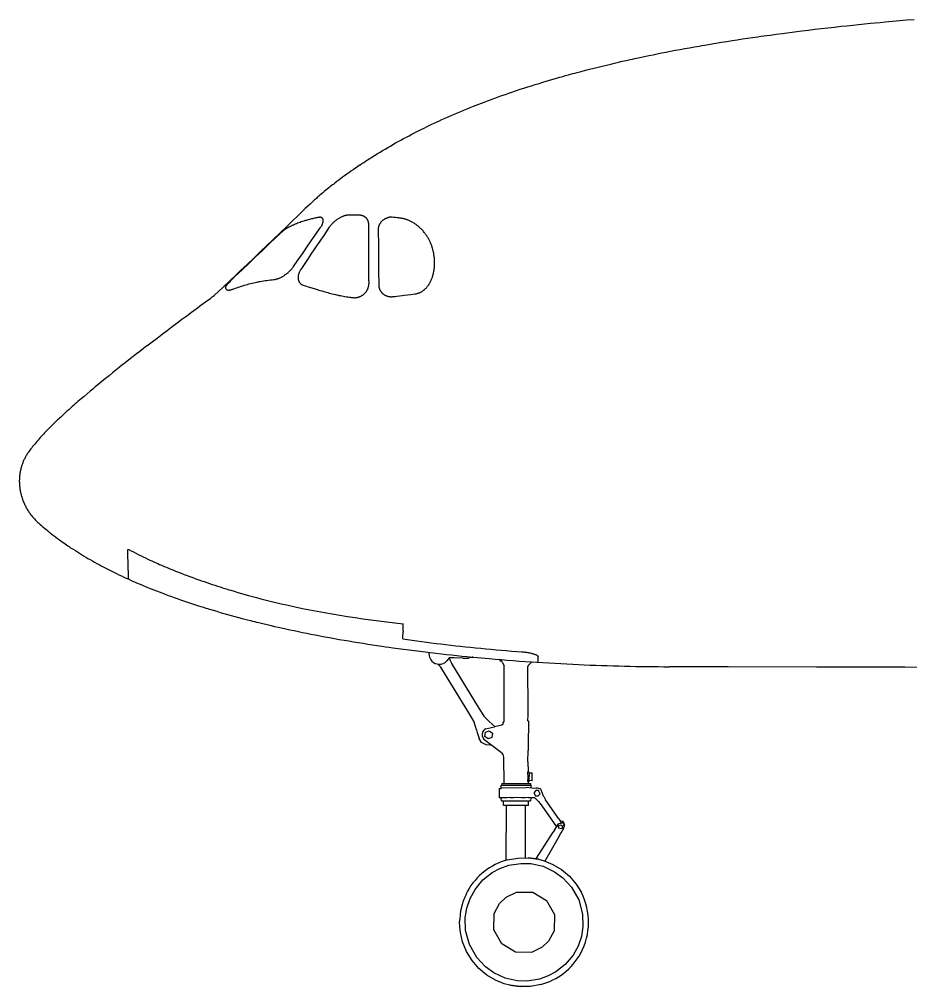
# Model space of a CAD drawing. Header units: millimetres. Extents: x -1718 to 143559, y -78490 to 15626.
# Drawn here: x -1718 to 6435, y -2256 to 6587 of the extents above; entities that cross this region are included whole.
import ezdxf

# ---------------------------------------------------------------- set-up
doc = ezdxf.new("R2010")
doc.units = ezdxf.units.MM
doc.header["$MEASUREMENT"] = 0
doc.layers.get('0').update_dxf_attribs({"linetype": 'CONTINUOUS'})

msp = doc.modelspace()

# ---------------------------------------------------------------- linework, layer by layer
at = {"color": 7, "ltscale": 3.84473e-06}
msp.add_line((-542.4, 1653), (-542.4, 1653), dxfattribs=at)
msp.add_line((-542.4, 1653), (-542.4, 1653), dxfattribs=at)
at = {"color": 7, "ltscale": 0.002834}
msp.add_line((1791.3, 993.5), (1791.3, 990.6), dxfattribs=at)
msp.add_line((1791.3, 993.5), (1791.3, 990.6), dxfattribs=at)
at = {"color": 7, "ltscale": 0.006659}
msp.add_line((1791.3, 990.6), (1791.3, 983.8), dxfattribs=at)
at = {"color": 7, "ltscale": 0.03937}
for p, q in [((2022.8, 801.7), (2033.2, 755.7)), ((2258.3, 749.1), (2213.3, 750)), ((2218.9, 732.9), (2236.3, 696.5)), ((2218.9, 732.9), (2236.3, 696.5)), ((2339.1, 745.5), (2258.3, 749.2)), ((2339.1, 745.5), (2391.4, 747.8)), ((2699.1, 711.3), (2716.3, 678.3)), ((2934.6, 681.3), (2969.9, 713)), ((2137.7, 663.8), (2109.6, 692.8)), ((2229.7, 516.5), (2137.7, 663.8)), ((2236, 696.9), (2311.4, 572.4)), ((2715.7, 174.4), (2716.9, 664)), ((2934.7, 273), (2933.3, 670.5)), ((2311.4, 572.4), (2469.8, 312.8)), ((2384.8, 262.4), (2229.7, 516.5)), ((2469.8, 312.8), (2530.7, 216.7)), ((2934.5, 229.3), (2934.7, 273)), ((2439.8, 169.6), (2384.8, 262.4)), ((2530.7, 216.7), (2578.5, 168.9)), ((2934.1, 175.4), (2934.7, 229.3)), ((2455.7, 121.9), (2439.8, 169.6)), ((2463.7, 91.5), (2455.7, 121.9)), ((2463.6, 91.5), (2470.9, 66.4)), ((2547.1, 101.4), (2626.5, 119.1)), ((2578.5, 168.9), (2632.9, 120.5)), ((2696, 134.6), (2626.5, 119.1)), ((2943, 81), (2942.7, 114.8)), ((2470.9, 66.4), (2486.7, 11.1)), ((2510.3, -24.5), (2486.7, 11.1)), ((2514.1, 34.2), (2529.6, 5.5)), ((2590, -41.2), (2530.5, 4)), ((2538.9, 31.5), (2546.2, 70.9)), ((2571.3, 8.7), (2538.9, 31.5)), ((2546.2, 70.9), (2577.9, 83.7)), ((2603, 21.5), (2571.3, 8.7)), ((2577.9, 83.7), (2610.3, 60.8)), ((2610.3, 60.8), (2603, 21.5)), ((2943, 81), (2934.6, 56.6)), ((2934.6, 56.6), (2935.3, -96)), ((2551.6, -45.9), (2510.3, -24.5)), ((2590.3, -47.5), (2553.2, -46.3)), ((2691.2, -117.8), (2590, -41.2)), ((2691.2, -117.8), (2704.3, -134.6)), ((2704.3, -134.6), (2711.3, -157.8)), ((2711.2, -158.4), (2712.1, -399.5)), ((2933.6, -199.8), (2935.3, -96)), ((2933.6, -199.8), (2935.2, -290.1)), ((2935.3, -345.8), (2932.5, -291.5)), ((2933.9, -380.1), (2935.3, -345.8)), ((2946.4, -373), (2946.8, -300)), ((2946.8, -300), (2972.2, -300.7)), ((2972.2, -373.2), (2972.2, -300.7)), ((2690, -437.1), (2918.8, -436.4)), ((2707.3, -399.6), (2732.7, -399.1)), ((2715.3, -415.6), (2745, -415.6)), ((2732.7, -399.1), (2761.6, -399.2)), ((2745, -415.6), (2796.9, -415.6)), ((2761.6, -399.2), (2802.1, -399.3)), ((2796.9, -415.6), (2854, -415.6)), ((2802.1, -399.3), (2837.2, -399.3)), ((2837.2, -399.3), (2884.7, -399.2)), ((2854, -415.6), (2893, -415.6)), ((2884.7, -399.2), (2920.9, -399.6)), ((2893, -415.6), (2926.3, -415.6)), ((2970.9, -441.6), (2918.8, -436.4)), ((2926.3, -415.6), (2952.8, -415.5)), ((2972.2, -373.2), (2946.4, -373)), ((2996, -444.4), (2970.9, -441.6)), ((2721.6, -528.5), (2695, -528.5)), ((2771.3, -528.2), (2743.8, -528.5)), ((2771.3, -528.2), (2802.4, -528.2)), ((2870.9, -529.3), (2801.6, -528.2)), ((2907, -528.8), (2870.9, -529.3)), ((2938.4, -528.2), (2907, -528.8)), ((2938.4, -528.2), (2993.5, -527.5)), ((3004.7, -461.5), (2987, -483.2)), ((2987, -483.2), (3003.3, -512.7)), ((3030.4, -562.6), (2993.5, -527.5)), ((3003.3, -512.7), (3027.8, -512.4)), ((3031.9, -462.4), (3004.7, -461.5)), ((3027.8, -512.4), (3044.2, -493.7)), ((3044.2, -493.7), (3031.9, -462.4)), ((3055.3, -461.4), (3074, -510.5)), ((3074, -510.5), (3078.3, -518.1)), ((3078.3, -518.1), (3095.2, -548.1)), ((2691.2, -558.5), (2690.1, -534.9)), ((2696.9, -558.5), (2733.4, -558.5)), ((2710.7, -601.1), (2710.9, -558.5)), ((2733.4, -558.5), (2797.6, -558.5)), ((2736, -1098.1), (2736.9, -601.1)), ((2797.6, -558.5), (2884, -558.5)), ((2884, -558.5), (2937.6, -558.5)), ((2912.2, -1078.6), (2912.1, -601.1)), ((2937.6, -558.5), (2958.2, -558.5)), ((2938.6, -601.1), (2938.7, -558.5)), ((2959.6, -534), (2958.2, -558.5)), ((3030.4, -562.6), (3046.8, -582.4)), ((3030.4, -562.6), (3046.8, -582.4)), ((3046.8, -582.4), (3119.2, -685.3)), ((3215.1, -722.9), (3095.2, -548.1)), ((3119.2, -685.3), (3196.4, -794.9)), ((3175.8, -824.9), (3214.9, -767.7)), ((3215.1, -722.9), (3232.6, -745.8)), ((3215.1, -722.9), (3232.6, -745.8)), ((3272.8, -776.9), (3260.6, -759.3)), ((3272.8, -776.9), (3260.6, -759.3)), ((3012.4, -1081), (3163.1, -844.9)), ((3220.2, -879.6), (3135.3, -1028.3)), ((3175.8, -824.9), (3163.1, -844.9)), ((3238.2, -814.3), (3217.8, -808.5)), ((3220.2, -879.6), (3231.2, -860.4)), ((3237.4, -848.9), (3261.5, -806.2)), ((3135.3, -1028.3), (3089.4, -1108.8)), ((2677.1, -1176.6), (2758.5, -1145.5)), ((2746.7, -1097.2), (2840.2, -1080.2)), ((2758.5, -1145.5), (2869.9, -1128.8)), ((2840.2, -1080.2), (2935.3, -1078.4)), ((2840.2, -1080.2), (2935.3, -1078.4)), ((2869.9, -1128.8), (2960.7, -1131.6)), ((3029.4, -1092), (2935.3, -1078.4)), ((2935.3, -1078.4), (3029.4, -1092)), ((2960.7, -1131.6), (3071.9, -1155.7)), ((3029.4, -1092), (3081.5, -1105.6)), ((3081.5, -1105.6), (3160.8, -1138)), ((3160.8, -1138), (3239.4, -1184.7)), ((2522, -1280), (2607.5, -1213.8)), ((2607.5, -1213.8), (2677.1, -1176.6)), ((3071.9, -1155.7), (3176.9, -1205.1)), ((3176.9, -1205.1), (3252.6, -1260.4)), ((3239.4, -1184.7), (3312.6, -1245.8)), ((2450.4, -1367.6), (2522, -1280)), ((3252.6, -1260.4), (3332.3, -1345.9)), ((3312.6, -1245.8), (3375, -1317.9)), ((3375, -1317.9), (3422.7, -1395)), ((2405.2, -1449.3), (2450.4, -1367.6)), ((2733.2, -1438), (2829.9, -1391.1)), ((2829.9, -1391.1), (2977.3, -1392.4)), ((2977.3, -1392.4), (3103.5, -1469.6)), ((3332.3, -1345.9), (3398.7, -1462.4)), ((2375.1, -1538.2), (2405.2, -1449.3)), ((2625.1, -1588.7), (2674.8, -1495.6)), ((2674.8, -1495.6), (2733.2, -1438)), ((3103.5, -1469.6), (3176.1, -1597.9)), ((3398.7, -1462.4), (3433.7, -1593.1)), ((2360.9, -1628.1), (2375.1, -1538.2)), ((2621.4, -1736.6), (2625.1, -1588.7)), ((2310.5, -1709.4), (2308.8, -1659.8)), ((2363.8, -1741.5), (2360.9, -1628.1)), ((3176.1, -1597.9), (3172.3, -1745.8)), ((3433.7, -1593.1), (3436.5, -1706.5)), ((2315.8, -1762.1), (2310.5, -1709.4)), ((2336, -1847.2), (2315.8, -1762.1)), ((2398.7, -1872.1), (2363.8, -1741.5)), ((2693.9, -1865), (2621.4, -1736.6)), ((3172.3, -1745.8), (3122.6, -1839)), ((3436.5, -1706.5), (3422.3, -1796.3)), ((2372.3, -1935.5), (2336, -1847.2)), ((3122.6, -1839), (3064.2, -1896.6)), ((3422.3, -1796.3), (3392.2, -1885.3)), ((2422.4, -2016.7), (2372.3, -1935.5)), ((2465.2, -1988.6), (2398.7, -1872.1)), ((2820.1, -1942.1), (2693.9, -1865)), ((2967.5, -1943.5), (2820.1, -1942.1)), ((3064.2, -1896.6), (2967.5, -1943.5)), ((3392.2, -1885.3), (3347, -1967)), ((2484.8, -2088.8), (2422.4, -2016.7)), ((2544.8, -2074.2), (2465.2, -1988.6)), ((3347, -1967), (3275.4, -2054.6)), ((2558, -2149.9), (2484.8, -2088.8)), ((2620.5, -2129.5), (2544.8, -2074.2)), ((3190, -2120.7), (3120.3, -2157.9)), ((3275.4, -2054.6), (3190, -2120.7)), ((2636.6, -2196.6), (2558, -2149.9)), ((2725.5, -2178.8), (2620.5, -2129.5)), ((2715.9, -2229), (2636.6, -2196.6)), ((2836.7, -2203), (2725.5, -2178.8)), ((2927.6, -2205.8), (2836.7, -2203)), ((3038.9, -2189.1), (2927.6, -2205.8)), ((3120.3, -2157.9), (3038.9, -2189.1)), ((2768, -2242.6), (2715.9, -2229)), ((2768, -2242.6), (2862.1, -2256.1)), ((2862.1, -2256.1), (2768, -2242.6)), ((2957.2, -2254.4), (2862.1, -2256.1)), ((2957.2, -2254.4), (2862.1, -2256.1)), ((3050.8, -2237.3), (2957.2, -2254.4))]:
    msp.add_line(p, q, dxfattribs=at)
at = {"color": 7, "ltscale": 0.007199}
msp.add_line((2033.2, 755.7), (2035.4, 748.7), dxfattribs=at)
at = {"color": 7, "ltscale": 0.018696}
msp.add_line((2184.9, 715), (2170.5, 702.6), dxfattribs=at)
at = {"color": 7, "ltscale": 0.010367}
msp.add_line((2192.6, 722.2), (2184.9, 715), dxfattribs=at)
at = {"color": 7, "ltscale": 0.018621}
msp.add_line((2203.8, 737.4), (2192.6, 722.2), dxfattribs=at)
at = {"color": 7, "ltscale": 0.014029}
msp.add_line((2210.3, 750.1), (2203.8, 737.4), dxfattribs=at)
at = {"color": 7, "ltscale": 0.018021}
msp.add_line((2213.3, 750.1), (2219, 732.7), dxfattribs=at)
at = {"color": 7, "ltscale": 0.003503}
msp.add_line((2391.4, 747.8), (2395.8, 749.9), dxfattribs=at)
at = {"color": 7, "ltscale": 0.015122}
msp.add_line((2415.3, 752.5), (2395.8, 749.9), dxfattribs=at)
at = {"color": 7, "ltscale": 0.005523}
msp.add_line((2420.8, 753.3), (2415.3, 752.5), dxfattribs=at)
at = {"color": 7, "ltscale": 0.002782}
msp.add_line((2422.7, 755.5), (2420.8, 753.3), dxfattribs=at)
at = {"color": 7, "ltscale": 0.011389}
msp.add_line((2433.8, 756.1), (2422.7, 755.5), dxfattribs=at)
at = {"color": 7, "ltscale": 0.011141}
msp.add_line((2680.2, 719.8), (2681.8, 734.1), dxfattribs=at)
at = {"color": 7, "ltscale": 0.013531}
msp.add_line((2693.9, 719.3), (2680.2, 719.8), dxfattribs=at)
at = {"color": 7, "ltscale": 0.00937}
msp.add_line((2699.1, 711.3), (2693.9, 719.3), dxfattribs=at)
at = {"color": 7, "ltscale": 0.01171}
msp.add_line((2170.5, 702.6), (2159.8, 697.5), dxfattribs=at)
at = {"color": 7, "ltscale": 0.01413}
msp.add_line((2716.9, 664), (2716.3, 678.3), dxfattribs=at)
at = {"color": 7, "ltscale": 0.010734}
msp.add_line((2934.6, 681.3), (2933.3, 670.5), dxfattribs=at)
at = {"color": 7, "ltscale": 3.62712e-05}
msp.add_line((2228.7, 518.1), (2228.7, 518.1), dxfattribs=at)
msp.add_line((2228.7, 518.1), (2228.7, 518.1), dxfattribs=at)
at = {"color": 7, "ltscale": 0.000174205}
msp.add_line((2934.7, 229.3), (2934.5, 229.3), dxfattribs=at)
at = {"color": 7, "ltscale": 8.28181e-05}
for p, q in [((2463.7, 91.5), (2463.6, 91.5)), ((2463.7, 91.5), (2463.6, 91.5)), ((2463.6, 91.5), (2463.7, 91.5)), ((2463.6, 91.5), (2463.7, 91.5))]:
    msp.add_line(p, q, dxfattribs=at)
at = {"color": 7, "ltscale": 0.003333}
msp.add_line((2547.1, 101.4), (2544.1, 99.8), dxfattribs=at)
at = {"color": 7, "ltscale": 0.014078}
msp.add_line((2706.1, 144.8), (2696, 134.6), dxfattribs=at)
at = {"color": 7, "ltscale": 0.016208}
msp.add_line((2706.1, 144.8), (2707.6, 161.2), dxfattribs=at)
at = {"color": 7, "ltscale": 0.015264}
msp.add_line((2715.7, 174.4), (2707.6, 161.2), dxfattribs=at)
at = {"color": 7, "ltscale": 0.016112}
msp.add_line((2934.1, 175.4), (2942.4, 161.3), dxfattribs=at)
at = {"color": 7, "ltscale": 0.010031}
msp.add_line((2942.7, 114.8), (2942.4, 161.3), dxfattribs=at)
at = {"color": 7, "ltscale": 0.001715}
msp.add_line((2530.5, 4), (2529.6, 5.5), dxfattribs=at)
at = {"color": 7, "ltscale": 0.001637}
msp.add_line((2553.2, -46.3), (2551.6, -45.9), dxfattribs=at)
msp.add_line((2553.2, -46.3), (2551.6, -45.9), dxfattribs=at)
at = {"color": 7, "ltscale": 0.006976}
msp.add_line((2590.3, -47.5), (2597.4, -46.8), dxfattribs=at)
msp.add_line((2590.3, -47.5), (2597.4, -46.8), dxfattribs=at)
at = {"color": 7, "ltscale": 0.003026}
msp.add_line((2932.5, -291.5), (2935.2, -290.1), dxfattribs=at)
at = {"color": 7, "ltscale": 0.015078}
msp.add_line((2946.8, -300), (2935.2, -290.1), dxfattribs=at)
at = {"color": 7, "ltscale": 0.002979}
msp.add_line((2683.9, -427.5), (2686.7, -426.4), dxfattribs=at)
at = {"color": 7, "ltscale": 0.006083}
msp.add_line((2683.9, -427.5), (2689.6, -429.9), dxfattribs=at)
at = {"color": 7, "ltscale": 0.006667}
msp.add_line((2691.3, -415.9), (2685.6, -419.7), dxfattribs=at)
at = {"color": 7, "ltscale": 0.006619}
msp.add_line((2686.7, -426.4), (2685.6, -419.7), dxfattribs=at)
at = {"color": 7, "ltscale": 0.012294}
msp.add_line((2690.4, -442.4), (2689.6, -429.9), dxfattribs=at)
at = {"color": 7, "ltscale": 0.007816}
msp.add_line((2699.2, -415.6), (2691.3, -415.9), dxfattribs=at)
at = {"color": 7, "ltscale": 0.001378}
msp.add_line((2692.7, -415.9), (2691.3, -415.9), dxfattribs=at)
at = {"color": 7, "ltscale": 0.015962}
msp.add_line((2693.6, -399.6), (2692.7, -415.8), dxfattribs=at)
at = {"color": 7, "ltscale": 0.000175515}
msp.add_line((2692.8, -415.8), (2692.7, -415.9), dxfattribs=at)
at = {"color": 7, "ltscale": 0.013484}
msp.add_line((2693.6, -399.6), (2707.3, -399.6), dxfattribs=at)
at = {"color": 7, "ltscale": 0.015875}
msp.add_line((2699.2, -415.6), (2715.3, -415.6), dxfattribs=at)
at = {"color": 7, "ltscale": 0.017829}
msp.add_line((2920.9, -399.6), (2939, -399.2), dxfattribs=at)
at = {"color": 7, "ltscale": 0.005036}
msp.add_line((2933.9, -380.1), (2939, -380.9), dxfattribs=at)
at = {"color": 7, "ltscale": 0.018028}
msp.add_line((2938.9, -399.2), (2939, -380.9), dxfattribs=at)
at = {"color": 7, "ltscale": 0.009516}
msp.add_line((2946.4, -373), (2939, -380.9), dxfattribs=at)
at = {"color": 7, "ltscale": 0.017121}
msp.add_line((2939, -399.2), (2956.4, -399.4), dxfattribs=at)
at = {"color": 7, "ltscale": 0.003099}
msp.add_line((2952.8, -415.5), (2955.9, -415.5), dxfattribs=at)
at = {"color": 7, "ltscale": 0.015832}
msp.add_line((2956.4, -399.4), (2955.9, -415.5), dxfattribs=at)
at = {"color": 7, "ltscale": 0.008671}
msp.add_line((2964.7, -415.9), (2955.9, -415.5), dxfattribs=at)
at = {"color": 7, "ltscale": 0.003283}
msp.add_line((2964.7, -420.4), (2961.4, -420.4), dxfattribs=at)
at = {"color": 7, "ltscale": 0.002667}
msp.add_line((2962, -420.6), (2964.7, -420.4), dxfattribs=at)
at = {"color": 7, "ltscale": 0.006326}
msp.add_line((2963.9, -426.7), (2962, -420.6), dxfattribs=at)
at = {"color": 7, "ltscale": 0.014085}
msp.add_line((2964.7, -441), (2963.9, -426.7), dxfattribs=at)
at = {"color": 7, "ltscale": 0.004429}
msp.add_line((2964.7, -415.9), (2964.7, -420.4), dxfattribs=at)
at = {"color": 7, "ltscale": 6.93119e-05}
msp.add_line((2974.5, -442), (2974.5, -442), dxfattribs=at)
at = {"color": 7, "ltscale": 0.015672}
msp.add_line((2671.1, -445.6), (2687.5, -445.4), dxfattribs=at)
at = {"color": 7, "ltscale": 0.001965}
msp.add_line((2671.1, -445.6), (2672, -528.2), dxfattribs=at)
at = {"color": 7, "ltscale": 0.004275}
msp.add_line((2676.3, -528.5), (2672, -528.2), dxfattribs=at)
at = {"color": 7, "ltscale": 0.002149}
msp.add_line((2678.5, -528.5), (2676.3, -528.5), dxfattribs=at)
at = {"color": 7, "ltscale": 0.003822}
msp.add_line((2682.4, -528.5), (2678.5, -528.5), dxfattribs=at)
at = {"color": 7, "ltscale": 0.008424}
msp.add_line((2695, -528.5), (2682.4, -528.5), dxfattribs=at)
at = {"color": 7, "ltscale": 0.009037}
msp.add_line((2682.7, -528.5), (2690.1, -534.9), dxfattribs=at)
at = {"color": 7, "ltscale": 0.004115}
msp.add_line((2690.4, -442.4), (2687.5, -445.4), dxfattribs=at)
at = {"color": 7, "ltscale": 0.015217}
msp.add_line((2737, -528.5), (2721.6, -528.5), dxfattribs=at)
at = {"color": 7, "ltscale": 0.006717}
msp.add_line((2743.8, -528.5), (2737, -528.5), dxfattribs=at)
at = {"color": 7, "ltscale": 0.006132}
msp.add_line((2959.6, -534), (2963.9, -529.5), dxfattribs=at)
at = {"color": 7, "ltscale": 0.001397}
msp.add_line((2963.9, -528.1), (2963.9, -529.5), dxfattribs=at)
at = {"color": 7, "ltscale": 0.001165}
msp.add_line((2996, -444.4), (2997, -443.7), dxfattribs=at)
msp.add_line((2996, -444.4), (2997, -443.7), dxfattribs=at)
at = {"color": 7, "ltscale": 0.00542}
msp.add_line((3044.6, -445.4), (3039.6, -447.9), dxfattribs=at)
at = {"color": 7, "ltscale": 0.009055}
msp.add_line((3044.6, -445.4), (3051.3, -451.7), dxfattribs=at)
at = {"color": 7, "ltscale": 0.004803}
msp.add_line((3055.7, -455.7), (3051.3, -451.7), dxfattribs=at)
at = {"color": 7, "ltscale": 0.006493}
msp.add_line((3054.1, -459.7), (3055.7, -455.7), dxfattribs=at)
at = {"color": 7, "ltscale": 0.002011}
msp.add_line((3054.1, -459.7), (3055.3, -461.4), dxfattribs=at)
msp.add_line((3054.1, -459.7), (3055.3, -461.4), dxfattribs=at)
at = {"color": 7, "ltscale": 0.005686}
msp.add_line((2691.2, -558.5), (2696.9, -558.5), dxfattribs=at)
at = {"color": 7, "ltscale": 0.003353}
msp.add_line((2938.6, -601.1), (2710.7, -601.1), dxfattribs=at)
at = {"color": 7, "ltscale": 0.012744}
msp.add_line((3213.3, -791.5), (3221.2, -781.2), dxfattribs=at)
at = {"color": 7, "ltscale": 0.017349}
msp.add_line((3217.8, -808.5), (3213.3, -791.5), dxfattribs=at)
at = {"color": 7, "ltscale": 0.018383}
msp.add_line((3233.1, -763.7), (3214.9, -767.7), dxfattribs=at)
at = {"color": 7, "ltscale": 0.014201}
msp.add_line((3221.2, -781.2), (3235.3, -778.2), dxfattribs=at)
at = {"color": 7, "ltscale": 0.01778}
msp.add_line((3250.6, -744.5), (3232.6, -745.8), dxfattribs=at)
msp.add_line((3250.6, -744.5), (3232.6, -745.8), dxfattribs=at)
at = {"color": 7, "ltscale": 0.014428}
msp.add_line((3240.5, -758.2), (3232.6, -745.8), dxfattribs=at)
msp.add_line((3240.5, -758.2), (3232.6, -745.8), dxfattribs=at)
at = {"color": 7, "ltscale": 0.001063}
msp.add_line((3234.2, -763.5), (3233.1, -763.7), dxfattribs=at)
at = {"color": 7, "ltscale": 0.011131}
msp.add_line((3242.8, -756.2), (3234.2, -763.5), dxfattribs=at)
at = {"color": 7, "ltscale": 0.014817}
msp.add_line((3235.3, -778.2), (3247.5, -787.1), dxfattribs=at)
at = {"color": 7, "ltscale": 0.019039}
msp.add_line((3259.5, -766.1), (3242.8, -756.2), dxfattribs=at)
at = {"color": 7, "ltscale": 0.016007}
msp.add_line((3247.5, -787.1), (3249.1, -803.3), dxfattribs=at)
at = {"color": 7, "ltscale": 0.014306}
msp.add_line((3250.6, -744.5), (3258.7, -756.6), dxfattribs=at)
msp.add_line((3250.6, -744.5), (3258.7, -756.6), dxfattribs=at)
at = {"color": 7, "ltscale": 0.00448}
msp.add_line((3258, -755.6), (3260.6, -759.3), dxfattribs=at)
msp.add_line((3258, -755.6), (3260.6, -759.3), dxfattribs=at)
at = {"color": 7, "ltscale": 0.010786}
msp.add_line((3261.3, -767.6), (3259.3, -778.4), dxfattribs=at)
at = {"color": 7, "ltscale": 0.017842}
msp.add_line((3259.3, -778.4), (3265.2, -794.3), dxfattribs=at)
at = {"color": 7, "ltscale": 0.002341}
msp.add_line((3261.3, -767.6), (3259.5, -766.1), dxfattribs=at)
at = {"color": 7, "ltscale": 0.01228}
msp.add_line((3261.5, -806.2), (3265.2, -794.3), dxfattribs=at)
at = {"color": 7, "ltscale": 0.014213}
msp.add_line((3272.8, -776.9), (3262.5, -787.1), dxfattribs=at)
msp.add_line((3272.8, -776.9), (3262.5, -787.1), dxfattribs=at)
at = {"color": 7, "ltscale": 0.000699108}
msp.add_line((3231.2, -860.4), (3231.5, -859.8), dxfattribs=at)
at = {"color": 7, "ltscale": 0.012154}
msp.add_line((3231.5, -859.8), (3237.4, -848.9), dxfattribs=at)
at = {"color": 7, "ltscale": 0.015249}
msp.add_line((3249.1, -803.3), (3238.2, -814.3), dxfattribs=at)
at = {"color": 7, "ltscale": 0.002757}
msp.add_line((2736, -1098.1), (2736, -1100.9), dxfattribs=at)
at = {"color": 7, "ltscale": 0.008848}
msp.add_line((3007.5, -1088.5), (3012.4, -1081), dxfattribs=at)
at = {"color": 7, "ltscale": 0.008851}
msp.add_line((3012.4, -1081), (3007.5, -1088.5), dxfattribs=at)
at = {"color": 7, "ltscale": 0.03937}
for points in [[(4195.1, 6287.1), (4238.5, 6295.5), (4282, 6303.7), (4325.5, 6311.8), (4369, 6319.8), (4412.6, 6327.7), (4456.1, 6335.5), (4499.8, 6343.2), (4525.2, 6347.6), (4550.6, 6351.9), (4601.6, 6360.6), (4652.5, 6369), (4703.5, 6377.4), (4754.5, 6385.5), (4801.3, 6392.9), (4848.1, 6400.2), (4895, 6407.3), (4941.8, 6414.3), (4988.7, 6421.2), (5035.6, 6428), (5063.7, 6432), (5091.7, 6435.9), (5120, 6439.9), (5148.2, 6443.8), (5204.6, 6451.4), (5260.9, 6459), (5305.6, 6464.8), (5350.2, 6470.5), (5394.9, 6476.2), (5439.6, 6481.8), (5469.4, 6485.4), (5499.2, 6489), (5558.8, 6496.2), (5618.5, 6503.1), (5678.1, 6509.9), (5737.8, 6516.6), (5797.5, 6523.1), (5851.3, 6528.9), (5905, 6534.5), (5958.8, 6540), (6012.6, 6545.4), (6066.4, 6550.7), (6111.2, 6555.1), (6156.1, 6559.3), (6200.9, 6563.5), (6234.6, 6566.6), (6268.2, 6569.7), (6334.7, 6575.6), (6401.2, 6581.3), (6467.7, 6587)], [(2118.3, 5657.1), (2146.9, 5670.2), (2175.5, 5683), (2204.2, 5695.8), (2233, 5708.4), (2261.8, 5720.9), (2290.7, 5733.2), (2319.6, 5745.4), (2348.7, 5757.4), (2377.7, 5769.3), (2406.8, 5781.1), (2436, 5792.8), (2460.1, 5802.3), (2484.3, 5811.7), (2508.5, 5821.1), (2532.7, 5830.3), (2548.9, 5836.4), (2565.1, 5842.5), (2581.2, 5848.6), (2597.5, 5854.6), (2613.7, 5860.5), (2629.9, 5866.5), (2662.4, 5878.2), (2695, 5889.8), (2727.6, 5901.3), (2760.3, 5912.6), (2777.3, 5918.4), (2794.3, 5924.2), (2811.5, 5930.1), (2828.8, 5935.8), (2863.1, 5947.2), (2897.5, 5958.5), (2931.9, 5969.6), (2966.4, 5980.5), (3000.9, 5991.3), (3035.4, 6002), (3070, 6012.5), (3101.2, 6021.9), (3132.4, 6031.1), (3163.7, 6040.3), (3195, 6049.3), (3226.3, 6058.3), (3252.4, 6065.6), (3278.5, 6072.9), (3304.7, 6080.2), (3324.2, 6085.5), (3343.7, 6090.8), (3363.5, 6096.1), (3383.3, 6101.4), (3421.6, 6111.6), (3460, 6121.6), (3498.4, 6131.4), (3536.9, 6141.1), (3575.3, 6150.7), (3613.8, 6160.2), (3652.4, 6169.5), (3691, 6178.7), (3726.3, 6187), (3761.6, 6195.2), (3797, 6203.2), (3832.4, 6211.2), (3867.8, 6219.1), (3890, 6224), (3912.1, 6228.8), (3956.5, 6238.3), (4000.9, 6247.7), (4039.7, 6255.8), (4078.5, 6263.8), (4117.3, 6271.7), (4156.2, 6279.4), (4195.1, 6287.1)], [(1398.7, 5256.7), (1415.6, 5268), (1432.5, 5279.2), (1449.5, 5290.4), (1466.5, 5301.5), (1481.7, 5311.3), (1496.9, 5321), (1512.2, 5330.7), (1523.6, 5337.9), (1535.1, 5345.1), (1558.2, 5359.4), (1581.3, 5373.5), (1604.5, 5387.5), (1627.7, 5401.3), (1651.1, 5415.1), (1675.2, 5429.1), (1699.4, 5442.9), (1723.7, 5456.6), (1748, 5470.2), (1772.5, 5483.7), (1797, 5497), (1821.6, 5510.2), (1846.2, 5523.2), (1870.9, 5536.2), (1895.7, 5549), (1917.7, 5560.2), (1939.8, 5571.4), (1962, 5582.4), (1984.2, 5593.4), (2006.4, 5604.3), (2025, 5613.2), (2043.6, 5622.1), (2062.2, 5631), (2076.1, 5637.5), (2090, 5644), (2104.2, 5650.6), (2118.3, 5657.1)], [(1398.7, 5256.7), (1333.9, 5212.1), (1314.5, 5198.5), (1295.2, 5184.7), (1275.9, 5170.9), (1256.8, 5156.9), (1237.7, 5142.8), (1220.3, 5129.8), (1203, 5116.7), (1185.7, 5103.5), (1168.6, 5090.3), (1157.2, 5081.4), (1145.9, 5072.6), (1134.4, 5063.5), (1123, 5054.5), (1111.8, 5045.6), (1100.7, 5036.7), (1085.9, 5024.7), (1071.1, 5012.6), (1056.5, 5000.5), (1041.9, 4988.2), (1027.4, 4975.8), (1020.2, 4969.6), (1013, 4963.4), (1005.8, 4957), (998.6, 4950.6), (990.2, 4943.1), (981.9, 4935.6), (966.4, 4921.6), (951.1, 4907.4), (940.9, 4898), (920.5, 4879.1), (897.5, 4857.8), (888.3, 4849.3), (883.8, 4845), (877, 4838.5), (872, 4833.6), (867, 4828.6), (864.6, 4826), (862.1, 4823.5)], [(64.8, 4062.1), (145.1, 4137.9), (216.6, 4205.4), (252.3, 4239.2), (305.7, 4289.8), (365.7, 4346.8), (425.7, 4403.9), (485.6, 4461), (545.3, 4518.1), (604.9, 4575.3), (664.5, 4632.5), (724, 4689.9), (783.3, 4747.2), (822.7, 4785.3), (862.1, 4823.5)], [(64.8, 4062.1), (145.1, 4137.9), (216.6, 4205.4), (252.3, 4239.2), (305.7, 4289.8), (365.7, 4346.8), (425.7, 4403.9), (485.6, 4461), (545.3, 4518.1), (604.9, 4575.3), (664.5, 4632.5), (724, 4689.9), (783.3, 4747.2), (822.7, 4785.3), (862.1, 4823.5)], [(1021.3, 4776.3), (1008.1, 4774), (1001.6, 4772.8), (995.1, 4771.5), (988.6, 4770.2), (982.2, 4768.9), (972.7, 4766.8), (963.1, 4764.7), (953.7, 4762.5), (944.4, 4760.2), (934.5, 4757.6), (924.7, 4755), (914.9, 4752.3), (905.3, 4749.5), (895.7, 4746.6), (889.8, 4744.8), (883.9, 4742.9), (872.2, 4739), (860.6, 4735.1), (849.2, 4731), (837.9, 4726.8), (826.7, 4722.5), (815.7, 4718.1), (804.8, 4713.6), (794, 4708.9), (788.7, 4706.6), (783.4, 4704.2), (776.4, 4700.9), (769.4, 4697.6), (762.5, 4694.3), (754.3, 4690.2), (746.3, 4686.1), (738.3, 4681.8), (730.4, 4677.5), (722.7, 4673.1)], [(1034.8, 4680.6), (1037.7, 4684.8), (1040.3, 4688.9), (1042.8, 4692.9), (1045.1, 4696.8), (1047.2, 4700.6), (1048.8, 4703.7), (1050.2, 4706.8), (1051.6, 4709.7), (1052.6, 4711.9), (1053.5, 4714), (1055.1, 4718.2), (1056.5, 4722.2), (1057.7, 4726), (1058.7, 4729.7), (1059.5, 4733.2), (1060.1, 4736.6), (1060.5, 4739.9), (1060.8, 4743), (1060.9, 4746), (1060.9, 4747.5), (1060.8, 4748.9), (1060.6, 4751.6), (1060.5, 4752.9), (1060.3, 4754.1), (1060, 4755.3), (1059.8, 4756.5), (1059.3, 4758.3), (1058.8, 4759.9), (1058.1, 4761.5), (1057.4, 4763), (1056.5, 4764.7), (1055.6, 4766.2), (1054.5, 4767.7), (1053.3, 4769), (1052, 4770.3), (1050.6, 4771.5), (1049.2, 4772.5), (1047.8, 4773.4), (1046.3, 4774.2), (1044.7, 4774.9), (1043.1, 4775.5), (1041.4, 4776), (1039.9, 4776.4), (1038.3, 4776.7), (1036.7, 4776.9), (1035.5, 4777.1), (1034.2, 4777.2), (1031.9, 4777.2), (1029.4, 4777.2), (1026.8, 4777.1), (1024.1, 4776.8), (1021.3, 4776.3)], [(1296.3, 4797.3), (1293, 4797.2), (1289.5, 4797), (1286.1, 4796.8), (1282.6, 4796.4), (1280.2, 4796.1), (1277.8, 4795.7), (1275.4, 4795.3), (1273, 4794.9), (1268.1, 4793.9), (1263.1, 4792.7), (1258, 4791.3), (1252.9, 4789.8), (1247.7, 4788), (1244.1, 4786.7), (1240.5, 4785.4), (1236.8, 4783.9), (1234.1, 4782.7), (1231.3, 4781.5), (1225.7, 4779), (1220.1, 4776.2), (1214.5, 4773.3), (1208.9, 4770.1), (1203.2, 4766.8), (1197.6, 4763.3), (1192.7, 4760.2), (1187.8, 4756.8), (1183, 4753.4), (1178.2, 4749.9), (1173.5, 4746.2), (1168.8, 4742.5), (1163.7, 4738.2), (1158.6, 4733.7), (1153.7, 4729.2), (1148.9, 4724.6), (1144.2, 4720), (1139.7, 4715.3), (1135.5, 4710.7), (1131.5, 4706.1), (1127.6, 4701.5), (1123.9, 4696.9), (1120.3, 4692.3), (1116.9, 4687.7), (1113.7, 4683.1)], [(1478.2, 4708.5), (1478.1, 4712.6), (1477.9, 4716.8), (1477.7, 4718.8), (1477.5, 4720.9), (1477.2, 4722.9), (1476.9, 4724.9), (1476.3, 4728.2), (1475.6, 4731.5), (1474.8, 4734.8), (1473.9, 4738), (1472.9, 4741.1), (1471.7, 4744.2), (1470.5, 4747.3), (1469.1, 4750.3), (1467.6, 4753.3), (1465.9, 4756.2), (1464.2, 4759), (1462.3, 4761.7), (1460.3, 4764.4), (1458.2, 4767), (1456, 4769.5), (1453.6, 4772), (1451, 4774.4), (1448.4, 4776.7), (1445.6, 4778.9), (1444.1, 4780), (1442.7, 4781), (1441.2, 4782), (1439.6, 4783), (1436.5, 4784.8), (1433.2, 4786.5), (1429.9, 4788.1), (1426.4, 4789.6), (1423, 4790.9), (1419.5, 4792.1), (1415.9, 4793.1), (1412.2, 4794.1), (1408.5, 4794.9), (1404.6, 4795.5), (1400.7, 4796.1), (1396.7, 4796.5), (1392.6, 4796.8), (1388.5, 4796.9)], [(1691.8, 4777.8), (1689.2, 4778), (1686.7, 4778.1), (1684.2, 4778.2), (1682.2, 4778.2), (1680.3, 4778.1), (1678.3, 4778.1), (1676.3, 4777.9), (1672.3, 4777.6), (1668.3, 4777), (1664.3, 4776.3), (1660.4, 4775.5), (1656.5, 4774.5), (1652.6, 4773.4), (1648.7, 4772.2), (1644.9, 4770.8), (1641, 4769.3), (1637.3, 4767.7), (1633.4, 4765.9), (1629.5, 4763.9), (1625.8, 4761.9), (1622.1, 4759.7), (1618.5, 4757.4), (1615, 4755), (1611.6, 4752.6), (1608, 4749.8), (1604.5, 4746.9), (1601.1, 4743.9), (1597.9, 4740.9), (1594.8, 4737.8), (1591.8, 4734.7), (1589, 4731.5), (1586.4, 4728.2), (1583.9, 4724.9), (1581.5, 4721.5), (1579.2, 4718.1), (1577.2, 4714.7), (1575.3, 4711.3), (1573.5, 4707.9), (1571.9, 4704.5), (1570.5, 4701.1), (1569.2, 4697.7), (1568.1, 4694.3), (1567.1, 4690.9), (1566.3, 4687.6), (1565.7, 4684.3), (1565.2, 4681), (1564.8, 4677.8), (1564.6, 4674.6), (1564.6, 4671.4)], [(1478.4, 4195), (1478.4, 4304.8), (1478.4, 4377.6), (1478.4, 4443.9), (1478.5, 4510.6), (1478.5, 4578), (1478.4, 4642.7), (1478.2, 4708.5)], [(2052.3, 4211.2), (2054.8, 4217.4), (2057.2, 4223.7), (2059.4, 4229.9), (2061.5, 4236.2), (2063.4, 4242.5), (2065.3, 4248.8), (2066.3, 4252.5), (2067.3, 4256.3), (2068.3, 4260.1), (2069.2, 4263.9), (2070.9, 4271.5), (2072.5, 4279), (2073.9, 4286.6), (2074.6, 4290.5), (2075.2, 4294.5), (2075.8, 4298.4), (2076.4, 4302.4), (2077.4, 4310.4), (2078.2, 4318.3), (2078.9, 4326.2), (2079.4, 4334.1), (2079.8, 4341.9), (2080.1, 4350.1), (2080.2, 4358.2), (2080.1, 4366.3), (2079.9, 4374.4), (2079.6, 4382.4), (2079.1, 4390.9), (2078.4, 4399.3), (2077.7, 4407.7), (2076.7, 4416), (2075.7, 4424.3), (2074.5, 4432.5), (2073.1, 4440.8), (2071.6, 4448.9), (2070, 4457.1), (2068.3, 4465.1), (2066.6, 4472.3), (2064.8, 4479.4), (2063, 4486.5), (2061, 4493.5), (2058.9, 4500.5), (2056.6, 4507.5), (2054, 4515.2), (2051.3, 4522.9), (2048.4, 4530.5), (2045.4, 4538.1), (2043.8, 4541.8), (2042.2, 4545.5), (2039.3, 4551.9), (2036.4, 4558.2), (2033.3, 4564.5), (2030.1, 4570.8), (2026.9, 4576.9), (2023.5, 4583.1), (2020, 4589.2), (2016.1, 4595.6), (2012.1, 4602), (2007.9, 4608.4), (2003.6, 4614.7), (1999.2, 4620.9), (1994.6, 4627.3), (1989.7, 4633.6), (1984.8, 4639.8), (1979.7, 4646), (1974.4, 4652.1), (1969, 4658.2), (1966.3, 4661.2), (1963.5, 4664.2), (1959.7, 4668.1), (1955.9, 4672), (1952, 4675.9), (1949.2, 4678.6), (1946.3, 4681.3), (1943.4, 4684), (1940.5, 4686.7), (1936, 4690.6), (1931.4, 4694.6), (1926.8, 4698.4), (1922.1, 4702.2), (1916.6, 4706.5), (1911, 4710.6), (1905.2, 4714.7), (1899.4, 4718.7), (1893.4, 4722.6), (1887.3, 4726.4), (1881.1, 4730), (1875.4, 4733.3), (1869.6, 4736.4), (1863.6, 4739.5), (1857.6, 4742.4), (1851.5, 4745.3), (1845.3, 4748), (1838.9, 4750.6), (1832.6, 4753), (1829.2, 4754.3), (1825.9, 4755.5), (1822.5, 4756.6), (1819.1, 4757.7), (1814, 4759.3), (1808.8, 4760.9), (1803.5, 4762.3), (1798.2, 4763.7), (1792.1, 4765.1), (1786, 4766.5), (1779.7, 4767.7), (1773.5, 4768.8), (1767.1, 4769.8), (1760.7, 4770.7), (1754.3, 4771.4)], [(722.7, 4673.1), (720.8, 4672), (718.8, 4670.7), (716.7, 4669.4), (714.6, 4667.9), (709.9, 4664.7), (704.8, 4660.9), (699.3, 4656.6), (694.5, 4652.8), (689.5, 4648.7), (682.3, 4642.6), (674.5, 4635.8), (666.2, 4628.5), (657.5, 4620.5), (648.3, 4612.1)], [(789, 4326.4), (829.6, 4385.5), (870.3, 4444.6), (911.2, 4503.6), (952.2, 4562.6), (993.4, 4621.6), (1034.8, 4680.6)], [(1113.7, 4683.1), (1071.7, 4621.5), (1050.2, 4589.9), (1014.9, 4537.9), (981, 4487.6), (948.3, 4439), (916.8, 4391.8), (886.3, 4346), (856.8, 4301.4)], [(1564.6, 4671.4), (1565.2, 4616), (1565.7, 4561.2), (1566.2, 4510.4), (1566.9, 4409.5), (1568.1, 4251.6), (1568.5, 4197.5)], [(628.8, 4593.6), (567, 4534.2), (505, 4474.9), (442.9, 4415.6), (380.7, 4356.4), (318.4, 4297.2), (256, 4238)], [(609.5, 4208.2), (613.6, 4208.7), (618, 4209.3), (622.5, 4210.1), (627.1, 4211.1), (631.9, 4212.3), (636.9, 4213.6), (642, 4215.2), (647, 4216.8), (652.2, 4218.7), (657.5, 4220.7), (662.9, 4223), (668.5, 4225.4), (674.2, 4228.1), (680, 4231), (682.9, 4232.5), (685.9, 4234.1), (690.9, 4237), (696.1, 4240), (701.2, 4243.1), (706.4, 4246.5), (711.6, 4249.9), (716.7, 4253.5), (721, 4256.7), (725.3, 4259.9), (729.5, 4263.2), (733.6, 4266.5), (736.4, 4268.8), (739.1, 4271.1), (744.3, 4275.8), (749.4, 4280.5), (753, 4283.9), (756.4, 4287.3), (759.8, 4290.7), (762.2, 4293.3), (764.6, 4295.8), (766.9, 4298.4), (769.2, 4301), (773.5, 4306), (777.7, 4311.1), (781.5, 4316.1), (785.4, 4321.3), (789, 4326.4)], [(856.8, 4301.4), (853.9, 4296.8), (851.2, 4292.3), (848.6, 4287.8), (846.2, 4283.4), (844.1, 4279), (842, 4274.6), (840.2, 4270.2), (838.5, 4265.9), (837, 4261.6), (835.7, 4257.3), (834.5, 4253.1), (833.5, 4248.9), (832.6, 4244.7), (831.9, 4240.6), (831.7, 4238.6), (831.4, 4236.5), (831.2, 4234.5), (831.1, 4232.5), (830.9, 4228.7), (830.9, 4225.1), (831, 4221.4), (831.3, 4217.8), (831.5, 4216), (831.7, 4214.2), (832, 4212.4), (832.3, 4210.7), (833, 4207.6), (833.7, 4204.7), (834.6, 4201.7), (835.6, 4198.8), (836.8, 4195.9), (838.1, 4193), (839.5, 4190.2), (841, 4187.5), (842.7, 4184.8), (844.5, 4182.2), (846.5, 4179.6), (848.6, 4177), (849.8, 4175.8), (850.9, 4174.5), (852.2, 4173.3), (853.4, 4172.1)], [(236.7, 4219.3), (226.2, 4209.1), (221.3, 4204.1), (216.6, 4199.3), (209.5, 4192), (202.9, 4185.1), (197, 4178.6), (191.5, 4172.6), (186.7, 4167.1), (182.5, 4161.9), (180.5, 4159.5), (178.7, 4157.2), (176, 4153.7), (173.7, 4150.4), (171.7, 4147.4), (169.9, 4144.6), (168.5, 4142), (167.9, 4140.8), (167.4, 4139.7), (167, 4138.7), (166.6, 4137.7), (166.3, 4136.5), (166, 4135.4), (165.8, 4134.3), (165.8, 4133.3), (165.9, 4132.8), (166, 4132.3), (166.1, 4131.8), (166.4, 4131.2), (166.7, 4130.8)], [(243.9, 4123.7), (257.2, 4128.6), (270.6, 4133.4), (284.2, 4138.1), (297.8, 4142.7), (311.6, 4147.2), (325.5, 4151.5), (339.4, 4155.7), (353.5, 4159.8), (367.7, 4163.8), (382.1, 4167.6), (396.5, 4171.3), (411, 4174.8), (425.7, 4178.3), (440.4, 4181.5), (455.3, 4184.7), (462.8, 4186.2), (470.3, 4187.7), (477.8, 4189.1), (485.3, 4190.5), (500.5, 4193.2), (515.8, 4195.8), (531.2, 4198.2), (546.6, 4200.5), (562.2, 4202.6), (577.9, 4204.6), (593.6, 4206.5), (609.5, 4208.2)], [(1335.6, 4042.9), (1339.2, 4042.6), (1343, 4042.4), (1346.7, 4042.3), (1350.6, 4042.4), (1354.5, 4042.5), (1358.3, 4042.8), (1361.4, 4043.1), (1364.5, 4043.5), (1367.6, 4044), (1369.8, 4044.4), (1372, 4044.8), (1374.3, 4045.3), (1376.5, 4045.8), (1380.3, 4046.8), (1383.9, 4047.9), (1387.5, 4049), (1390.9, 4050.2), (1393.1, 4051), (1395.2, 4051.9), (1397.4, 4052.8), (1399.5, 4053.7), (1401.7, 4054.7), (1403.7, 4055.7), (1407.7, 4057.7), (1411.6, 4059.9), (1415.2, 4062), (1418.7, 4064.3), (1422.1, 4066.5), (1424, 4067.9), (1425.9, 4069.3), (1429.5, 4072.1), (1433, 4075), (1436.2, 4077.9), (1439.6, 4081), (1442.8, 4084.2), (1445.8, 4087.5), (1448.6, 4090.7), (1451.3, 4094), (1453.8, 4097.3), (1455.9, 4100.2), (1458, 4103.2), (1459.9, 4106.2), (1461.7, 4109.2), (1462.9, 4111.2), (1464, 4113.2), (1465, 4115.2), (1466.1, 4117.2), (1467.9, 4121.1), (1469.6, 4125), (1471.1, 4128.9), (1472.5, 4132.8), (1473.7, 4136.7), (1474.8, 4140.6), (1475.8, 4144.4), (1476.6, 4148.3), (1477.2, 4152.2), (1477.7, 4156.1), (1478.1, 4159.9), (1478.3, 4163.8), (1478.4, 4167.6)], [(1568.6, 4160.9), (1568.6, 4158.7), (1568.7, 4156.6), (1568.8, 4154.5), (1569, 4152.3), (1569.3, 4149.1), (1569.7, 4145.9), (1570.2, 4142.8), (1570.7, 4139.6), (1571.5, 4136), (1572.4, 4132.4), (1573.5, 4128.8), (1574.6, 4125.2), (1576, 4121.6), (1577.4, 4118.1), (1579, 4114.6), (1580.7, 4111.2), (1582.5, 4107.9), (1584.5, 4104.5), (1586.6, 4101.2), (1588.9, 4098), (1591.3, 4094.7), (1592.6, 4093.1), (1594, 4091.5), (1595.3, 4089.9), (1596.8, 4088.3), (1599, 4086), (1601.3, 4083.7), (1603.8, 4081.4), (1606.4, 4079.1), (1609.4, 4076.7), (1612.5, 4074.3), (1615.9, 4071.9), (1619.4, 4069.6), (1621.2, 4068.5), (1623.1, 4067.4), (1625, 4066.3), (1627, 4065.3), (1629.7, 4063.9), (1632.5, 4062.6), (1635.4, 4061.3), (1639.2, 4059.8), (1643.1, 4058.3), (1647.1, 4057), (1651.3, 4055.8), (1653.5, 4055.2), (1655.7, 4054.7), (1659.9, 4053.8), (1664.3, 4053), (1668.8, 4052.4), (1671, 4052.1), (1673.3, 4051.9), (1676.4, 4051.6), (1679.6, 4051.5), (1682.7, 4051.3), (1685.1, 4051.3), (1687.4, 4051.3), (1689.7, 4051.4), (1692.1, 4051.5), (1696.8, 4051.8), (1701.5, 4052.2)], [(1903.6, 4077.7), (1908.2, 4078.3), (1912.7, 4079.1), (1917.1, 4080), (1921.5, 4081), (1925.8, 4082.2), (1930, 4083.4), (1934.1, 4084.8), (1936.5, 4085.6), (1938.7, 4086.5), (1941.1, 4087.4), (1943.4, 4088.3), (1947.8, 4090.3), (1952.1, 4092.3), (1956.2, 4094.4), (1958.5, 4095.7), (1960.6, 4096.9), (1964.9, 4099.4), (1969, 4102), (1973, 4104.7), (1976.8, 4107.5), (1979.9, 4109.8), (1982.9, 4112.2), (1985.8, 4114.6), (1987.9, 4116.4), (1989.9, 4118.3), (1992, 4120.2), (1994, 4122.1), (1998, 4126), (2001.8, 4129.9), (2005.4, 4133.8), (2009, 4138), (2012.6, 4142.3), (2015.9, 4146.6), (2019.1, 4150.9), (2022.3, 4155.3), (2024.1, 4158), (2026, 4160.7), (2027.7, 4163.5), (2029.5, 4166.2), (2032.9, 4171.8), (2035.7, 4176.6), (2038.4, 4181.5), (2040.9, 4186.4), (2043.4, 4191.3), (2045.5, 4195.7), (2047.6, 4200.1), (2049.5, 4204.5), (2051, 4207.8), (2052.3, 4211.2)], [(176.6, 4118.5), (177.2, 4117.7), (177.9, 4117), (178.7, 4116.4), (179.3, 4115.9), (179.9, 4115.5), (180.6, 4115.1), (181.4, 4114.7), (182.9, 4114), (184.6, 4113.5), (186.5, 4113), (188, 4112.7), (189.6, 4112.5), (191.3, 4112.3), (192.7, 4112.2), (194.1, 4112.2), (197, 4112.2), (200.2, 4112.4), (202.7, 4112.6), (205.3, 4113), (208, 4113.4), (210.1, 4113.8), (212.3, 4114.2), (216.9, 4115.2), (221.8, 4116.4), (226.9, 4117.9), (232.3, 4119.6), (238, 4121.5), (243.9, 4123.7)], [(886.6, 4153.6), (909.3, 4146.6), (924.8, 4141.9), (956.3, 4132.2), (988.6, 4122.2), (1005.2, 4117.2), (1030.4, 4109.6), (1049.1, 4104), (1068, 4098.5), (1087.3, 4093), (1102.6, 4088.8), (1116.1, 4085.2), (1129.7, 4081.6), (1143.6, 4078), (1158.7, 4074.3), (1174, 4070.7), (1181.9, 4068.9), (1189.9, 4067.1), (1197.6, 4065.4), (1205.3, 4063.7), (1218.6, 4061), (1232, 4058.4), (1245.6, 4055.8), (1259.4, 4053.4), (1273.3, 4051.2), (1280.3, 4050.1), (1287.3, 4049), (1297.2, 4047.6), (1307.1, 4046.3), (1317.1, 4045), (1326.3, 4044), (1335.6, 4042.9)], [(1701.5, 4052.2), (1718.7, 4054.3), (1735.9, 4056.3), (1759.4, 4059.2), (1782.9, 4062.2), (1803.1, 4064.8), (1863.4, 4072.5), (1903.6, 4077.7)], [(-550.9, 3602.9), (-504.9, 3638.3), (-459, 3673.5), (-412.9, 3708.5), (-366.8, 3743.5), (-320.5, 3778.3), (-274.1, 3813.2), (-231, 3845.4), (-187.8, 3877.4), (-144.7, 3909.3), (-101.6, 3941.1), (-58.3, 3972.8), (-14.9, 4004.5), (6.9, 4020.3), (28.7, 4036.1), (46.8, 4049.1), (64.8, 4062.1)], [(-550.9, 3602.9), (-584, 3577.3), (-617.1, 3551.6), (-647.5, 3527.9), (-677.9, 3504.2), (-720, 3471.2), (-762.1, 3438), (-783, 3421.4), (-804, 3404.7), (-835.3, 3379.7), (-866.6, 3354.6), (-897.8, 3329.4), (-929, 3304.2), (-964.5, 3275.2), (-982.2, 3260.7), (-999.9, 3246.1), (-1023.5, 3226.7), (-1046.9, 3207.2), (-1070.4, 3187.6), (-1098.4, 3164.1), (-1126.3, 3140.4), (-1154.1, 3116.7), (-1168.3, 3104.6), (-1182.4, 3092.4), (-1195.9, 3080.7), (-1209.4, 3068.9), (-1221.7, 3058.2), (-1234, 3047.4), (-1250.2, 3033), (-1266.5, 3018.6), (-1282.6, 3004.1), (-1302, 2986.6), (-1321.2, 2969), (-1340.3, 2951.3), (-1350, 2942.3), (-1359.7, 2933.2), (-1369, 2924.4), (-1378.3, 2915.6), (-1387.1, 2907.1), (-1396, 2898.6), (-1404.6, 2890.2), (-1413.2, 2881.8), (-1426.2, 2869), (-1439.1, 2856.2), (-1451.9, 2843.2), (-1464.6, 2830.2), (-1471.6, 2822.9), (-1478.6, 2815.6), (-1487.9, 2805.8), (-1497.2, 2796), (-1506.3, 2786.1), (-1516.6, 2775), (-1526.7, 2763.7), (-1536.8, 2752.4), (-1546.8, 2741), (-1557.3, 2728.8), (-1567.8, 2716.4), (-1578.1, 2704), (-1583.2, 2697.8), (-1588.3, 2691.5), (-1596.7, 2681), (-1605, 2670.4), (-1613.2, 2659.8), (-1621.3, 2649.1), (-1629.3, 2638.2), (-1637.2, 2627.4)], [(-1637.2, 2627.4), (-1641.6, 2620.9), (-1645.9, 2614.4), (-1650.1, 2607.8), (-1654.2, 2601.1), (-1658.1, 2594.3), (-1661.9, 2587.5), (-1665.6, 2580.6), (-1669.2, 2573.7), (-1672.7, 2566.7), (-1676.1, 2559.6), (-1679.3, 2552.5), (-1682.4, 2545.3), (-1685.2, 2538.5), (-1687.9, 2531.7), (-1690.4, 2524.9), (-1692.9, 2518), (-1695.2, 2511), (-1697.5, 2504), (-1699.6, 2497), (-1700.8, 2492.9), (-1702, 2488.8), (-1704.1, 2480.5), (-1706.2, 2472.2), (-1708.1, 2463.9), (-1709.8, 2455.5), (-1710.6, 2451.2), (-1711.4, 2447), (-1712.8, 2438.5), (-1714, 2430), (-1715.1, 2421.4), (-1716.1, 2412.9), (-1716.9, 2404.3), (-1717.5, 2395.7), (-1718, 2387), (-1718.3, 2378.4), (-1718.5, 2369.7), (-1718.5, 2361.1), (-1718.3, 2352.4), (-1718, 2343.8), (-1717.5, 2335.1), (-1716.9, 2326.5), (-1716.1, 2317.8), (-1715.2, 2309.2), (-1714.1, 2300.5), (-1712.9, 2291.9), (-1711.5, 2283.3), (-1709.9, 2274.8), (-1708.4, 2267.2), (-1706.8, 2259.6), (-1705.1, 2252), (-1703.2, 2244.5), (-1701.3, 2237), (-1699.2, 2229.5), (-1697, 2222.1), (-1695, 2215.6), (-1692.9, 2209.2), (-1690.7, 2202.7), (-1688.4, 2196.3), (-1686.8, 2192), (-1685.2, 2187.8), (-1683.6, 2183.6), (-1681.9, 2179.3), (-1678.4, 2170.9), (-1674.8, 2162.6), (-1671, 2154.3), (-1667.1, 2146.1), (-1663.1, 2138), (-1658.8, 2129.9), (-1654.5, 2121.9), (-1650, 2113.9), (-1645.4, 2106.1), (-1640.6, 2098.3), (-1635.7, 2090.6), (-1630.7, 2083), (-1625.6, 2075.6), (-1620.4, 2068.2), (-1615, 2060.9), (-1609.6, 2053.8), (-1604, 2046.7), (-1598.2, 2039.7), (-1592.4, 2032.7), (-1586.4, 2025.9), (-1580.3, 2019.2), (-1574.1, 2012.6), (-1567.8, 2006.1), (-1561.4, 1999.7), (-1554.9, 1993.4), (-1548.3, 1987.3), (-1541.6, 1981.2)], [(-1541.6, 1981.2), (-1528.5, 1969.8), (-1515.4, 1958.4), (-1502.2, 1947.2), (-1488.9, 1936), (-1475.6, 1924.9), (-1462.1, 1914), (-1448.6, 1903.1), (-1440.7, 1896.8), (-1432.8, 1890.5), (-1416.8, 1878), (-1400.8, 1865.7), (-1384.6, 1853.5), (-1368.4, 1841.4), (-1352.1, 1829.4), (-1338.6, 1819.7), (-1325.2, 1810.1), (-1311.6, 1800.6), (-1298, 1791.1), (-1285.9, 1782.8), (-1273.7, 1774.5), (-1261.5, 1766.3), (-1252.4, 1760.1), (-1243.1, 1754), (-1224.7, 1741.9), (-1206.1, 1730), (-1187.5, 1718.2), (-1168.8, 1706.5), (-1150, 1694.9), (-1140.1, 1688.9), (-1130.2, 1682.9), (-1110.4, 1671.1), (-1090.4, 1659.4), (-1070.4, 1647.8), (-1050.4, 1636.3), (-1030.2, 1625), (-1010, 1613.8), (-989.7, 1602.8), (-969.4, 1591.8), (-951, 1582.1), (-932.6, 1572.5), (-914.2, 1562.9), (-895.7, 1553.5), (-877.1, 1544.1), (-865.5, 1538.3), (-853.9, 1532.5), (-830.6, 1521.1), (-807.2, 1509.8), (-785, 1499.3), (-762.7, 1488.9), (-740.4, 1478.6), (-718.1, 1468.4), (-695.7, 1458.3), (-673.2, 1448.4), (-653, 1439.5), (-632.7, 1430.7), (-612.4, 1422.1), (-592.1, 1413.5), (-578.6, 1407.9), (-565.2, 1402.3), (-551.4, 1396.6), (-537.6, 1391)], [(-726.9, 1736.7), (-726.9, 1737.5), (-726.7, 1738.2), (-726.5, 1738.9), (-726.1, 1739.5), (-725.6, 1740), (-725.1, 1740.4), (-724.6, 1740.7), (-724, 1741), (-723.5, 1741.1), (-723, 1741.3), (-721.9, 1741.4), (-721.3, 1741.4), (-720.7, 1741.4), (-720.1, 1741.3), (-719.4, 1741.2), (-718.1, 1740.9), (-716.8, 1740.4), (-715.5, 1739.8)], [(-726.9, 1736.7), (-726.9, 1737.5), (-726.7, 1738.2), (-726.5, 1738.9), (-726.1, 1739.5), (-725.6, 1740), (-725.1, 1740.4), (-724.6, 1740.7), (-724, 1741), (-723.5, 1741.1), (-723, 1741.3), (-721.9, 1741.4), (-721.3, 1741.4), (-720.7, 1741.4), (-720.1, 1741.3), (-719.4, 1741.2), (-718.1, 1740.9), (-716.8, 1740.4), (-715.5, 1739.8)], [(-721.1, 1542), (-721.7, 1556.2), (-722.5, 1580), (-723.3, 1604.2), (-724.2, 1633.9), (-725.2, 1665.9), (-726.1, 1700.3), (-726.9, 1736.7)], [(-542.4, 1653), (-523.9, 1644.3), (-505.4, 1635.8), (-486.8, 1627.3), (-468.1, 1618.9), (-451.5, 1611.5), (-434.9, 1604.2), (-418.2, 1597), (-405.7, 1591.6), (-393.2, 1586.2), (-380.4, 1580.8), (-367.6, 1575.4), (-354.6, 1570), (-341.6, 1564.6), (-315.7, 1554), (-289.8, 1543.5), (-263.8, 1533.2), (-237.3, 1522.9), (-210.7, 1512.7), (-184.1, 1502.6), (-157.5, 1492.7), (-130.8, 1482.9), (-104.1, 1473.3), (-77.3, 1463.7), (-52.6, 1455), (-27.8, 1446.5), (-3, 1438), (21.9, 1429.6), (46, 1421.6), (70.1, 1413.6), (94.3, 1405.8), (118.4, 1398), (140, 1391.2), (161.5, 1384.5), (183, 1377.8), (199.2, 1372.9), (215.4, 1367.9), (247.7, 1358.2), (280.1, 1348.7), (312.6, 1339.3), (345, 1330), (377.5, 1320.9)], [(-717.9, 1468.3), (-718.4, 1477.6), (-719.4, 1500.2), (-720.1, 1516.4), (-721.1, 1542)], [(-537.6, 1391), (-513.4, 1381.2), (-489.1, 1371.5), (-464.8, 1362), (-440.4, 1352.6), (-416, 1343.2), (-391.5, 1334), (-376.9, 1328.5), (-362.3, 1323.1), (-347.5, 1317.7), (-332.7, 1312.3), (-303.2, 1301.7), (-273.7, 1291.2), (-244.1, 1280.9), (-216.7, 1271.4), (-189.2, 1262.1), (-161.7, 1252.9), (-134.2, 1243.9), (-106.6, 1234.9), (-79.1, 1226.1), (-57, 1219.1), (-34.8, 1212.2), (-12.7, 1205.3), (3.9, 1200.2), (20.5, 1195.2), (53.8, 1185.2), (86.8, 1175.4), (119.8, 1165.8), (152.9, 1156.3), (186, 1147), (219.1, 1137.8), (252.3, 1128.7), (285.5, 1119.8), (318.7, 1111), (344, 1104.4), (369.4, 1097.9), (394.8, 1091.4), (413.7, 1086.6), (432.7, 1081.9), (451.8, 1077.1), (470.9, 1072.4), (509.1, 1063.2), (547.2, 1054.1), (585.4, 1045.1), (617, 1037.8), (648.6, 1030.7), (680.2, 1023.6)], [(680.2, 1023.6), (718.6, 1015.1), (757, 1006.8), (795.4, 998.6), (833.9, 990.5), (872.4, 982.6), (910.8, 974.8), (949.4, 967.2), (987.9, 959.7), (1017.3, 954), (1046.7, 948.4), (1076.1, 942.9), (1098.1, 938.8), (1120.2, 934.8), (1164.3, 926.8), (1208.4, 919), (1252.6, 911.3), (1295.8, 904), (1339, 896.8), (1382.2, 889.7), (1425.4, 882.8), (1468.6, 876), (1511.9, 869.3), (1555.2, 862.8), (1598.5, 856.4), (1631.4, 851.6), (1664.4, 846.8), (1697.4, 842.2), (1722.2, 838.8), (1746.9, 835.4), (1796.5, 828.7), (1846, 822.1), (1895.6, 815.8), (1944.8, 809.6), (1994.1, 803.6), (2043.4, 797.7), (2092.7, 791.9), (2142, 786.3)], [(2879.3, 804.9), (2887.8, 804.2), (2896.2, 803.4), (2904.6, 802.5), (2912.6, 801.5), (2920.6, 800.4), (2928.4, 799.2), (2936.3, 797.8), (2942.4, 796.7), (2948.6, 795.5), (2954.6, 794.2), (2962.2, 792.5), (2969.6, 790.7), (2973.2, 789.7), (2976.8, 788.7), (2980.4, 787.7), (2983.9, 786.6), (2989.6, 784.8), (2994.6, 783.1), (2999.3, 781.3), (3001.6, 780.3), (3003.8, 779.4), (3007.6, 777.7), (3011, 776.1), (3013.9, 774.4), (3016.4, 773), (3017.6, 772.2), (3018.7, 771.4), (3020.6, 770), (3021.5, 769.3), (3022.3, 768.6), (3023, 767.9), (3023.6, 767.2), (3024.2, 766.5), (3024.7, 765.9), (3025.1, 765.3), (3025.5, 764.6), (3025.9, 764), (3026.1, 763.4), (3026.4, 762.5), (3026.5, 761.7), (3026.6, 760.9)], [(2142, 786.3), (2188.8, 781.1), (2235.6, 776.1), (2282.5, 771.2), (2329.3, 766.4), (2376.2, 761.7), (2423, 757.1), (2469.9, 752.7), (2506.3, 749.3), (2542.8, 746), (2579.3, 742.8), (2606.6, 740.4), (2634, 738.1), (2688.7, 733.6), (2743.4, 729.2), (2798.1, 725), (2852.7, 720.9), (2907.3, 717), (2961.9, 713.3), (3016.4, 709.7), (3071, 706.2), (3125.6, 703), (3180.2, 699.8), (3234.8, 696.8), (3289.4, 694), (3343.9, 691.3), (3396.6, 688.9), (3449.2, 686.6), (3501.9, 684.4), (3554.5, 682.4), (3607.1, 680.5), (3659.7, 678.7), (3712.3, 677.1), (3764.9, 675.6), (3817.4, 674.3), (3870, 673.1), (3921, 672.1), (3972.1, 671.2), (4023.1, 670.4), (4074.2, 669.8), (4125.2, 669.3), (4176.2, 668.9), (4227.3, 668.7)], [(9616.2, 658), (8806.9, 659.1), (7997.8, 660.3), (7189.1, 661.6), (6380.5, 663.2), (5572.6, 665), (4764.9, 667.1), (4227.3, 668.7)], [(2380.4, -1384.1), (2372.2, -1402.6), (2368.1, -1411.8), (2365, -1418.7), (2358.7, -1432.4), (2355.5, -1439.3), (2352.6, -1445.8), (2349.3, -1453.2), (2347.6, -1457.3), (2346.1, -1461.1), (2344.6, -1464.9), (2343.1, -1468.9), (2341.7, -1472.9), (2339.9, -1478.5), (2338.2, -1484), (2336.6, -1489.6), (2335.1, -1495.3), (2334.1, -1499), (2332.2, -1506.6), (2327.3, -1525), (2324.9, -1533.9), (2323.7, -1538.3), (2322, -1545), (2320.4, -1551.6), (2319.6, -1555.2), (2318.9, -1558.8), (2318.2, -1561.9), (2317.7, -1565), (2317.1, -1568.6), (2316.5, -1572.2), (2316, -1575.8), (2315.6, -1579.4), (2315, -1584.3), (2314.5, -1589.1), (2313.9, -1595.6), (2313.6, -1599.9), (2312.9, -1608.5), (2311.5, -1625.6), (2308.8, -1659.8)]]:
    msp.add_lwpolyline(points, dxfattribs=at)
for centre, radius, start, end in [((1331, 2011.2), 2786.4, 88.819, 90.71357), ((1082.7, -1511.3), 6318.5, 83.89825, 84.46827), ((1824.5, 3350.2), 1725, 132.9874, 133.87832), ((1456.2, 2971.5), 1744.8, 133.46198, 134.34499), ((1456.2, 2971.5), 1744.8, 133.46198, 134.34499), ((24613.4, 4124.5), 23135, 179.82536, 179.89328), ((75256.6, 4495.8), 73688.7, 180.231907, 180.260389), ((12645.4, 14126.9), 15988.7, 218.69651, 218.75318), ((-33921.8, 1312.6), 35714.5, 359.48808, 359.59856), ((-27739.2, 1241.1), 29531.6, 359.38299, 359.50091), ((-191890.7, 1105.7), 194917.6, 359.88339, 359.898645), ((2578.6, 44.2), 65.4, 121.85358, 188.83995)]:
    msp.add_arc(centre, radius, start, end, dxfattribs=at)
for centre, major_axis, ratio, start_param, end_param in [((950.8, 4237), (113.9, 40.8), 0.690958, 3.49006, 3.890919), ((386.7, 2020.8), (1785.9, -492.6), 0.359873, 4.14997, 4.267128), ((337.8, 1853.7), (1851.2, -566.3), 0.258473, 4.812688, 4.974166), ((4908.6, 3566.5), (6359, 842.4), 0.381972, 3.934564, 4.15032), ((5903.6, 2363.2), (6489.5, 365), 0.242777, 4.012382, 4.079844), ((4229.5, 1682.8), (4427, -35.3), 0.210652, 4.222131, 4.40415), ((2153.4, 831.8), (-84.9, -123.7), 0.775036, 5.835989, 7.057803), ((3009.4, -457.5), (32.3, 5.4), 0.502324, 0.274396, 1.879987), ((3009.4, -457.5), (32.3, 5.4), 0.502324, 0.274396, 1.879987), ((3020.9, -1856), (442.8, -684), 0.847551, 2.874693, 3.560992), ((2290.5, -1660.5), (1197.6, -12.5), 0.696132, 5.943162, 6.622373), ((2776.5, -1478.6), (442.8, -684), 0.847551, 6.016286, 6.702585)]:
    msp.add_ellipse(centre, major_axis=major_axis, ratio=ratio, start_param=start_param, end_param=end_param, dxfattribs=at)

doc.saveas('drawing.dxf')
